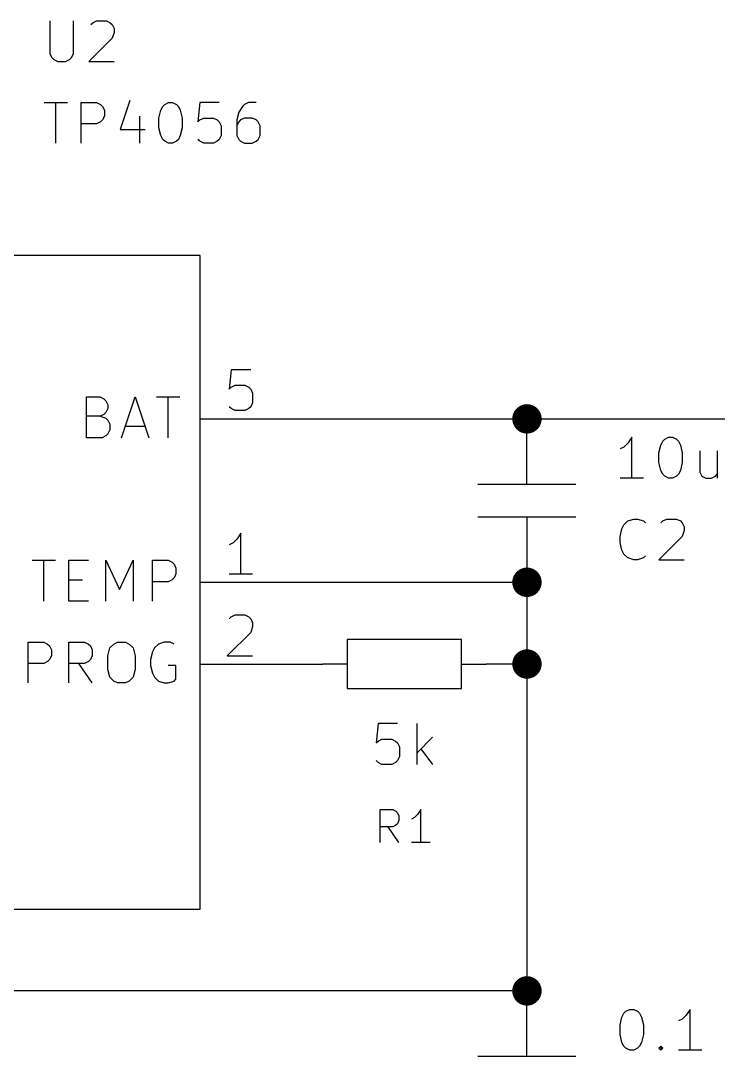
# Model space of a CAD drawing. Header units: inches. Extents: x 0.4 to 16.1, y -11.3 to -0.4.
# Drawn here: x 1.53 to 2.384, y -7.23 to -5.963 of the extents above; entities that cross this region are included whole.
import ezdxf

# ---------------------------------------------------------------- set-up
doc = ezdxf.new("R2010")
doc.units = ezdxf.units.IN
doc.header["$MEASUREMENT"] = 0
for name, color, linetype in [('GREENSIXTYFIVE', 129, 'CONTINUOUS'), ('LIGHTGREEN', 92, 'CONTINUOUS'), ('LIGHTRED', 12, 'CONTINUOUS'), ('RED', 14, 'CONTINUOUS'), ('WHITE', 250, 'CONTINUOUS')]:
    doc.layers.add(name, color=color, linetype=linetype)

msp = doc.modelspace()

# ---------------------------------------------------------------- linework, layer by layer
at = {"layer": 'GREENSIXTYFIVE', "linetype": 'CONTINUOUS'}
for p, q in [((1.5663, -5.9628), (1.5663, -6.0033)), ((1.5663, -5.9628), (1.5663, -6.0033)), ((1.5949, -6.0033), (1.5949, -5.9628)), ((1.5949, -6.0033), (1.5949, -5.9628)), ((1.6163, -5.9676), (1.6187, -5.9652)), ((1.6163, -5.9676), (1.6187, -5.9652)), ((1.6187, -5.9652), (1.6234, -5.9628)), ((1.6187, -5.9652), (1.6234, -5.9628)), ((1.6234, -5.9628), (1.6353, -5.9628)), ((1.6234, -5.9628), (1.6353, -5.9628)), ((1.6353, -5.9628), (1.6401, -5.9652)), ((1.6353, -5.9628), (1.6401, -5.9652)), ((1.6401, -5.9652), (1.6425, -5.9676)), ((1.6401, -5.9652), (1.6425, -5.9676)), ((1.6425, -5.9676), (1.6449, -5.9723)), ((1.6425, -5.9676), (1.6449, -5.9723)), ((1.6449, -5.9771), (1.6425, -5.9842)), ((1.6449, -5.9771), (1.6425, -5.9842)), ((1.6449, -5.9723), (1.6449, -5.9771)), ((1.6449, -5.9723), (1.6449, -5.9771)), ((1.6425, -5.9842), (1.6139, -6.0128)), ((1.6425, -5.9842), (1.6139, -6.0128)), ((1.5663, -6.0033), (1.5687, -6.008)), ((1.5663, -6.0033), (1.5687, -6.008)), ((1.5925, -6.008), (1.5949, -6.0033)), ((1.5925, -6.008), (1.5949, -6.0033)), ((1.5687, -6.008), (1.571, -6.0104)), ((1.5687, -6.008), (1.571, -6.0104)), ((1.571, -6.0104), (1.5758, -6.0128)), ((1.571, -6.0104), (1.5758, -6.0128)), ((1.5758, -6.0128), (1.5853, -6.0128)), ((1.5758, -6.0128), (1.5853, -6.0128)), ((1.5853, -6.0128), (1.5901, -6.0104)), ((1.5853, -6.0128), (1.5901, -6.0104)), ((1.5901, -6.0104), (1.5925, -6.008)), ((1.5901, -6.0104), (1.5925, -6.008)), ((1.6139, -6.0128), (1.6449, -6.0128)), ((1.6139, -6.0128), (1.6449, -6.0128)), ((1.5591, -6.0628), (1.5877, -6.0628)), ((1.5591, -6.0628), (1.5877, -6.0628)), ((1.5734, -6.1128), (1.5734, -6.0628)), ((1.5734, -6.1128), (1.5734, -6.0628)), ((1.6044, -6.1128), (1.6044, -6.0628)), ((1.6044, -6.0628), (1.6234, -6.0628)), ((1.6044, -6.1128), (1.6044, -6.0628)), ((1.6044, -6.0628), (1.6234, -6.0628)), ((1.6234, -6.0628), (1.6282, -6.0652)), ((1.6234, -6.0628), (1.6282, -6.0652)), ((1.6282, -6.0652), (1.6306, -6.0676)), ((1.6282, -6.0652), (1.6306, -6.0676)), ((1.6306, -6.0676), (1.6329, -6.0723)), ((1.6306, -6.0676), (1.6329, -6.0723)), ((1.6639, -6.0604), (1.652, -6.0961)), ((1.6639, -6.0604), (1.652, -6.0961)), ((1.702, -6.0723), (1.7044, -6.0676)), ((1.702, -6.0723), (1.7044, -6.0676)), ((1.7044, -6.0676), (1.7068, -6.0652)), ((1.7044, -6.0676), (1.7068, -6.0652)), ((1.7068, -6.0652), (1.7115, -6.0628)), ((1.7068, -6.0652), (1.7115, -6.0628)), ((1.7115, -6.0628), (1.7163, -6.0628)), ((1.7115, -6.0628), (1.7163, -6.0628)), ((1.7163, -6.0628), (1.721, -6.0652)), ((1.7163, -6.0628), (1.721, -6.0652)), ((1.721, -6.0652), (1.7234, -6.0676)), ((1.721, -6.0652), (1.7234, -6.0676)), ((1.7234, -6.0676), (1.7258, -6.0723)), ((1.7234, -6.0676), (1.7258, -6.0723)), ((1.7496, -6.0628), (1.7472, -6.0866)), ((1.7496, -6.0628), (1.7472, -6.0866)), ((1.7734, -6.0628), (1.7496, -6.0628)), ((1.7734, -6.0628), (1.7496, -6.0628)), ((1.802, -6.0676), (1.7972, -6.0747)), ((1.802, -6.0676), (1.7972, -6.0747)), ((1.8044, -6.0652), (1.802, -6.0676)), ((1.8044, -6.0652), (1.802, -6.0676)), ((1.8091, -6.0628), (1.8044, -6.0652)), ((1.8091, -6.0628), (1.8044, -6.0652)), ((1.8187, -6.0628), (1.8091, -6.0628)), ((1.8187, -6.0628), (1.8091, -6.0628)), ((1.6329, -6.0795), (1.6306, -6.0842)), ((1.6329, -6.0795), (1.6306, -6.0842)), ((1.6329, -6.0723), (1.6329, -6.0795)), ((1.6329, -6.0723), (1.6329, -6.0795)), ((1.6758, -6.0795), (1.6758, -6.1128)), ((1.6758, -6.0795), (1.6758, -6.1128)), ((1.6996, -6.0819), (1.702, -6.0723)), ((1.6996, -6.0819), (1.702, -6.0723)), ((1.6996, -6.0938), (1.6996, -6.0819)), ((1.6996, -6.0938), (1.6996, -6.0819)), ((1.7258, -6.0723), (1.7282, -6.0819)), ((1.7258, -6.0723), (1.7282, -6.0819)), ((1.7282, -6.0819), (1.7282, -6.0938)), ((1.7282, -6.0819), (1.7282, -6.0938)), ((1.7496, -6.0842), (1.7544, -6.0819)), ((1.7496, -6.0842), (1.7544, -6.0819)), ((1.7544, -6.0819), (1.7663, -6.0819)), ((1.7544, -6.0819), (1.7663, -6.0819)), ((1.7663, -6.0819), (1.771, -6.0842)), ((1.7663, -6.0819), (1.771, -6.0842)), ((1.7972, -6.0747), (1.7949, -6.0842)), ((1.7972, -6.0747), (1.7949, -6.0842)), ((1.8044, -6.0819), (1.7996, -6.0842)), ((1.8044, -6.0819), (1.7996, -6.0842)), ((1.8139, -6.0819), (1.8044, -6.0819)), ((1.8139, -6.0819), (1.8044, -6.0819)), ((1.8187, -6.0842), (1.8139, -6.0819)), ((1.8187, -6.0842), (1.8139, -6.0819)), ((1.6234, -6.089), (1.6044, -6.089)), ((1.6234, -6.089), (1.6044, -6.089)), ((1.6282, -6.0866), (1.6234, -6.089)), ((1.6282, -6.0866), (1.6234, -6.089)), ((1.6306, -6.0842), (1.6282, -6.0866)), ((1.6306, -6.0842), (1.6282, -6.0866)), ((1.702, -6.1033), (1.6996, -6.0938)), ((1.702, -6.1033), (1.6996, -6.0938)), ((1.7282, -6.0938), (1.7258, -6.1033)), ((1.7282, -6.0938), (1.7258, -6.1033)), ((1.7472, -6.0866), (1.7496, -6.0842)), ((1.7472, -6.0866), (1.7496, -6.0842)), ((1.771, -6.0842), (1.7734, -6.0866)), ((1.771, -6.0842), (1.7734, -6.0866)), ((1.7734, -6.0866), (1.7758, -6.0914)), ((1.7734, -6.0866), (1.7758, -6.0914)), ((1.7758, -6.0914), (1.7758, -6.1033)), ((1.7758, -6.0914), (1.7758, -6.1033)), ((1.7949, -6.0842), (1.7949, -6.1033)), ((1.7949, -6.0842), (1.7949, -6.1033)), ((1.7972, -6.0866), (1.7949, -6.0914)), ((1.7972, -6.0866), (1.7949, -6.0914)), ((1.7996, -6.0842), (1.7972, -6.0866)), ((1.7996, -6.0842), (1.7972, -6.0866)), ((1.821, -6.0866), (1.8187, -6.0842)), ((1.821, -6.0866), (1.8187, -6.0842)), ((1.8234, -6.0914), (1.821, -6.0866)), ((1.8234, -6.0914), (1.821, -6.0866)), ((1.8234, -6.1033), (1.8234, -6.0914)), ((1.8234, -6.1033), (1.8234, -6.0914)), ((1.652, -6.0961), (1.6829, -6.0961)), ((1.652, -6.0961), (1.6829, -6.0961)), ((1.7044, -6.108), (1.702, -6.1033)), ((1.7044, -6.108), (1.702, -6.1033)), ((1.7258, -6.1033), (1.7234, -6.108)), ((1.7258, -6.1033), (1.7234, -6.108)), ((1.7758, -6.1033), (1.7734, -6.108)), ((1.7758, -6.1033), (1.7734, -6.108)), ((1.7949, -6.1033), (1.7972, -6.108)), ((1.7949, -6.1033), (1.7972, -6.108)), ((1.821, -6.108), (1.8234, -6.1033)), ((1.821, -6.108), (1.8234, -6.1033)), ((1.7068, -6.1104), (1.7044, -6.108)), ((1.7068, -6.1104), (1.7044, -6.108)), ((1.7115, -6.1128), (1.7068, -6.1104)), ((1.7115, -6.1128), (1.7068, -6.1104)), ((1.7163, -6.1128), (1.7115, -6.1128)), ((1.7163, -6.1128), (1.7115, -6.1128)), ((1.721, -6.1104), (1.7163, -6.1128)), ((1.721, -6.1104), (1.7163, -6.1128)), ((1.7234, -6.108), (1.721, -6.1104)), ((1.7234, -6.108), (1.721, -6.1104)), ((1.7496, -6.1104), (1.7472, -6.108)), ((1.7496, -6.1104), (1.7472, -6.108)), ((1.7544, -6.1128), (1.7496, -6.1104)), ((1.7544, -6.1128), (1.7496, -6.1104)), ((1.7663, -6.1128), (1.7544, -6.1128)), ((1.7663, -6.1128), (1.7544, -6.1128)), ((1.771, -6.1104), (1.7663, -6.1128)), ((1.771, -6.1104), (1.7663, -6.1128)), ((1.7734, -6.108), (1.771, -6.1104)), ((1.7734, -6.108), (1.771, -6.1104)), ((1.7972, -6.108), (1.7996, -6.1104)), ((1.7972, -6.108), (1.7996, -6.1104)), ((1.7996, -6.1104), (1.8044, -6.1128)), ((1.7996, -6.1104), (1.8044, -6.1128)), ((1.8044, -6.1128), (1.8139, -6.1128)), ((1.8044, -6.1128), (1.8139, -6.1128)), ((1.8139, -6.1128), (1.8187, -6.1104)), ((1.8139, -6.1128), (1.8187, -6.1104)), ((1.8187, -6.1104), (1.821, -6.108)), ((1.8187, -6.1104), (1.821, -6.108)), ((1.6109, -6.4731), (1.6109, -6.4231)), ((1.6109, -6.4231), (1.6276, -6.4231)), ((1.6109, -6.4731), (1.6109, -6.4231)), ((1.6109, -6.4231), (1.6276, -6.4231)), ((1.6276, -6.4231), (1.6324, -6.4255)), ((1.6276, -6.4231), (1.6324, -6.4255)), ((1.6538, -6.4731), (1.6705, -6.4231)), ((1.6538, -6.4731), (1.6705, -6.4231)), ((1.6705, -6.4231), (1.6871, -6.4731)), ((1.6705, -6.4231), (1.6871, -6.4731)), ((1.6967, -6.4231), (1.7252, -6.4231)), ((1.6967, -6.4231), (1.7252, -6.4231)), ((1.711, -6.4731), (1.711, -6.4231)), ((1.711, -6.4731), (1.711, -6.4231)), ((1.6324, -6.4255), (1.6348, -6.4279)), ((1.6324, -6.4255), (1.6348, -6.4279)), ((1.6348, -6.4279), (1.6371, -6.4327)), ((1.6348, -6.4279), (1.6371, -6.4327)), ((1.6371, -6.4327), (1.6371, -6.4374)), ((1.6371, -6.4327), (1.6371, -6.4374)), ((1.6276, -6.4469), (1.6109, -6.4469)), ((1.6276, -6.4469), (1.6109, -6.4469)), ((1.6324, -6.4446), (1.6276, -6.4469)), ((1.6324, -6.4446), (1.6276, -6.4469)), ((1.6276, -6.4469), (1.6348, -6.4493)), ((1.6276, -6.4469), (1.6348, -6.4493)), ((1.6348, -6.4422), (1.6324, -6.4446)), ((1.6348, -6.4422), (1.6324, -6.4446)), ((1.6371, -6.4374), (1.6348, -6.4422)), ((1.6371, -6.4374), (1.6348, -6.4422)), ((1.6348, -6.4493), (1.6371, -6.4517)), ((1.6348, -6.4493), (1.6371, -6.4517)), ((1.6371, -6.4517), (1.6395, -6.4565)), ((1.6371, -6.4517), (1.6395, -6.4565)), ((1.6395, -6.4565), (1.6395, -6.4636)), ((1.6395, -6.4565), (1.6395, -6.4636)), ((1.6586, -6.4588), (1.6824, -6.4588)), ((1.6586, -6.4588), (1.6824, -6.4588)), ((1.63, -6.4731), (1.6109, -6.4731)), ((1.63, -6.4731), (1.6109, -6.4731)), ((1.6348, -6.4708), (1.63, -6.4731)), ((1.6348, -6.4708), (1.63, -6.4731)), ((1.6371, -6.4684), (1.6348, -6.4708)), ((1.6371, -6.4684), (1.6348, -6.4708)), ((1.6395, -6.4636), (1.6371, -6.4684)), ((1.6395, -6.4636), (1.6371, -6.4684)), ((2.2782, -6.4726), (2.2734, -6.4797)), ((2.2782, -6.5226), (2.2782, -6.4726)), ((2.3163, -6.4773), (2.3187, -6.4749)), ((2.3187, -6.4749), (2.3234, -6.4726)), ((2.3234, -6.4726), (2.3282, -6.4726)), ((2.3282, -6.4726), (2.3329, -6.4749)), ((2.3329, -6.4749), (2.3353, -6.4773)), ((2.2687, -6.4845), (2.2639, -6.4868)), ((2.2734, -6.4797), (2.2687, -6.4845)), ((2.3115, -6.4916), (2.3139, -6.4821)), ((2.3139, -6.4821), (2.3163, -6.4773)), ((2.3353, -6.4773), (2.3377, -6.4821)), ((2.3377, -6.4821), (2.3401, -6.4916)), ((2.3115, -6.5035), (2.3115, -6.4916)), ((2.3401, -6.4916), (2.3401, -6.5035)), ((2.3615, -6.4892), (2.3615, -6.5154)), ((2.3829, -6.4892), (2.3829, -6.5226)), ((2.3139, -6.513), (2.3115, -6.5035)), ((2.3163, -6.5178), (2.3139, -6.513)), ((2.3377, -6.513), (2.3353, -6.5178)), ((2.3401, -6.5035), (2.3377, -6.513)), ((2.2925, -6.5226), (2.2639, -6.5226)), ((2.3187, -6.5202), (2.3163, -6.5178)), ((2.3234, -6.5226), (2.3187, -6.5202)), ((2.3282, -6.5226), (2.3234, -6.5226)), ((2.3329, -6.5202), (2.3282, -6.5226)), ((2.3353, -6.5178), (2.3329, -6.5202)), ((2.3615, -6.5154), (2.3639, -6.5202)), ((2.3639, -6.5202), (2.3687, -6.5226)), ((2.3687, -6.5226), (2.3758, -6.5226)), ((2.3758, -6.5226), (2.3806, -6.5202)), ((2.3806, -6.5202), (2.3829, -6.5178)), ((2.2687, -6.5797), (2.2734, -6.5749)), ((2.2734, -6.5749), (2.2806, -6.5726)), ((2.2806, -6.5726), (2.2853, -6.5726)), ((2.2853, -6.5726), (2.2925, -6.5749)), ((2.2925, -6.5749), (2.2949, -6.5773)), ((2.3139, -6.5773), (2.3163, -6.5749)), ((2.3163, -6.5749), (2.321, -6.5726)), ((2.321, -6.5726), (2.3329, -6.5726)), ((2.3329, -6.5726), (2.3377, -6.5749)), ((2.3377, -6.5749), (2.3401, -6.5773)), ((2.2639, -6.594), (2.2663, -6.5845)), ((2.2663, -6.5845), (2.2687, -6.5797)), ((2.3401, -6.5773), (2.3425, -6.5821)), ((2.3425, -6.5868), (2.3401, -6.594)), ((2.3425, -6.5821), (2.3425, -6.5868)), ((2.2639, -6.6011), (2.2639, -6.594)), ((2.2663, -6.6106), (2.2639, -6.6011)), ((2.3401, -6.594), (2.3115, -6.6226)), ((2.2687, -6.6154), (2.2663, -6.6106)), ((1.5443, -6.6231), (1.5729, -6.6231)), ((1.5443, -6.6231), (1.5729, -6.6231)), ((1.5586, -6.6731), (1.5586, -6.6231)), ((1.5586, -6.6731), (1.5586, -6.6231)), ((1.5895, -6.6731), (1.5895, -6.6231)), ((1.5895, -6.6231), (1.6133, -6.6231)), ((1.5895, -6.6731), (1.5895, -6.6231)), ((1.5895, -6.6231), (1.6133, -6.6231)), ((1.6348, -6.6731), (1.6348, -6.6231)), ((1.6348, -6.6231), (1.6514, -6.6588)), ((1.6348, -6.6731), (1.6348, -6.6231)), ((1.6348, -6.6231), (1.6514, -6.6588)), ((1.6514, -6.6588), (1.6681, -6.6231)), ((1.6514, -6.6588), (1.6681, -6.6231)), ((1.6681, -6.6231), (1.6681, -6.6731)), ((1.6681, -6.6231), (1.6681, -6.6731)), ((1.6919, -6.6731), (1.6919, -6.6231)), ((1.6919, -6.6231), (1.7109, -6.6231)), ((1.6919, -6.6731), (1.6919, -6.6231)), ((1.6919, -6.6231), (1.7109, -6.6231)), ((1.7109, -6.6231), (1.7157, -6.6255)), ((1.7109, -6.6231), (1.7157, -6.6255)), ((1.7157, -6.6255), (1.7181, -6.6279)), ((1.7157, -6.6255), (1.7181, -6.6279)), ((2.2734, -6.6202), (2.2687, -6.6154)), ((2.2806, -6.6226), (2.2734, -6.6202)), ((2.2853, -6.6226), (2.2806, -6.6226)), ((2.2925, -6.6202), (2.2853, -6.6226)), ((2.2949, -6.6178), (2.2925, -6.6202)), ((2.3115, -6.6226), (2.3425, -6.6226)), ((1.7181, -6.6279), (1.7205, -6.6327)), ((1.7181, -6.6279), (1.7205, -6.6327)), ((1.7205, -6.6398), (1.7181, -6.6446)), ((1.7205, -6.6398), (1.7181, -6.6446)), ((1.7205, -6.6327), (1.7205, -6.6398)), ((1.7205, -6.6327), (1.7205, -6.6398)), ((1.5895, -6.6469), (1.6062, -6.6469)), ((1.5895, -6.6469), (1.6062, -6.6469)), ((1.7109, -6.6493), (1.6919, -6.6493)), ((1.7109, -6.6493), (1.6919, -6.6493)), ((1.7157, -6.6469), (1.7109, -6.6493)), ((1.7157, -6.6469), (1.7109, -6.6493)), ((1.7181, -6.6446), (1.7157, -6.6469)), ((1.7181, -6.6446), (1.7157, -6.6469)), ((1.6133, -6.6731), (1.5895, -6.6731)), ((1.6133, -6.6731), (1.5895, -6.6731)), ((1.5395, -6.7731), (1.5395, -6.7231)), ((1.5395, -6.7231), (1.5586, -6.7231)), ((1.5395, -6.7731), (1.5395, -6.7231)), ((1.5395, -6.7231), (1.5586, -6.7231)), ((1.5586, -6.7231), (1.5633, -6.7255)), ((1.5586, -6.7231), (1.5633, -6.7255)), ((1.5633, -6.7255), (1.5657, -6.7279)), ((1.5633, -6.7255), (1.5657, -6.7279)), ((1.5657, -6.7279), (1.5681, -6.7327)), ((1.5657, -6.7279), (1.5681, -6.7327)), ((1.5895, -6.7731), (1.5895, -6.7231)), ((1.5895, -6.7231), (1.6086, -6.7231)), ((1.5895, -6.7731), (1.5895, -6.7231)), ((1.5895, -6.7231), (1.6086, -6.7231)), ((1.6086, -6.7231), (1.6133, -6.7255)), ((1.6086, -6.7231), (1.6133, -6.7255)), ((1.6133, -6.7255), (1.6157, -6.7279)), ((1.6133, -6.7255), (1.6157, -6.7279)), ((1.6157, -6.7279), (1.6181, -6.7327)), ((1.6157, -6.7279), (1.6181, -6.7327)), ((1.6395, -6.7303), (1.6443, -6.7255)), ((1.6395, -6.7303), (1.6443, -6.7255)), ((1.6443, -6.7255), (1.649, -6.7231)), ((1.6443, -6.7255), (1.649, -6.7231)), ((1.649, -6.7231), (1.6586, -6.7231)), ((1.649, -6.7231), (1.6586, -6.7231)), ((1.6586, -6.7231), (1.6633, -6.7255)), ((1.6586, -6.7231), (1.6633, -6.7255)), ((1.6633, -6.7255), (1.6681, -6.7303)), ((1.6633, -6.7255), (1.6681, -6.7303)), ((1.699, -6.7255), (1.6943, -6.7303)), ((1.699, -6.7255), (1.6943, -6.7303)), ((1.7062, -6.7231), (1.699, -6.7255)), ((1.7062, -6.7231), (1.699, -6.7255)), ((1.7133, -6.7231), (1.7062, -6.7231)), ((1.7133, -6.7231), (1.7062, -6.7231)), ((1.7181, -6.7255), (1.7133, -6.7231)), ((1.7181, -6.7255), (1.7133, -6.7231)), ((1.5681, -6.7398), (1.5657, -6.7446)), ((1.5681, -6.7398), (1.5657, -6.7446)), ((1.5681, -6.7327), (1.5681, -6.7398)), ((1.5681, -6.7327), (1.5681, -6.7398)), ((1.6181, -6.7398), (1.6157, -6.7446)), ((1.6181, -6.7398), (1.6157, -6.7446)), ((1.6181, -6.7327), (1.6181, -6.7398)), ((1.6181, -6.7327), (1.6181, -6.7398)), ((1.6371, -6.7398), (1.6395, -6.7303)), ((1.6371, -6.7398), (1.6395, -6.7303)), ((1.6371, -6.7565), (1.6371, -6.7398)), ((1.6371, -6.7565), (1.6371, -6.7398)), ((1.6681, -6.7303), (1.6705, -6.7398)), ((1.6681, -6.7303), (1.6705, -6.7398)), ((1.6705, -6.7398), (1.6705, -6.7565)), ((1.6705, -6.7398), (1.6705, -6.7565)), ((1.6919, -6.735), (1.6895, -6.7446)), ((1.6919, -6.735), (1.6895, -6.7446)), ((1.6943, -6.7303), (1.6919, -6.735)), ((1.6943, -6.7303), (1.6919, -6.735)), ((1.5586, -6.7493), (1.5395, -6.7493)), ((1.5586, -6.7493), (1.5395, -6.7493)), ((1.5633, -6.7469), (1.5586, -6.7493)), ((1.5633, -6.7469), (1.5586, -6.7493)), ((1.5657, -6.7446), (1.5633, -6.7469)), ((1.5657, -6.7446), (1.5633, -6.7469)), ((1.6086, -6.7493), (1.5895, -6.7493)), ((1.6086, -6.7493), (1.5895, -6.7493)), ((1.6181, -6.7731), (1.6014, -6.7493)), ((1.6181, -6.7731), (1.6014, -6.7493)), ((1.6133, -6.7469), (1.6086, -6.7493)), ((1.6133, -6.7469), (1.6086, -6.7493)), ((1.6157, -6.7446), (1.6133, -6.7469)), ((1.6157, -6.7446), (1.6133, -6.7469)), ((1.6895, -6.7446), (1.6895, -6.7517)), ((1.6895, -6.7446), (1.6895, -6.7517)), ((1.6895, -6.7517), (1.6919, -6.7612)), ((1.6895, -6.7517), (1.6919, -6.7612)), ((1.7205, -6.7517), (1.7109, -6.7517)), ((1.7205, -6.7517), (1.7109, -6.7517)), ((1.7205, -6.7684), (1.7205, -6.7517)), ((1.7205, -6.7684), (1.7205, -6.7517)), ((1.6395, -6.766), (1.6371, -6.7565)), ((1.6395, -6.766), (1.6371, -6.7565)), ((1.6443, -6.7708), (1.6395, -6.766)), ((1.6443, -6.7708), (1.6395, -6.766)), ((1.6681, -6.766), (1.6633, -6.7708)), ((1.6681, -6.766), (1.6633, -6.7708)), ((1.6705, -6.7565), (1.6681, -6.766)), ((1.6705, -6.7565), (1.6681, -6.766)), ((1.6919, -6.7612), (1.6943, -6.766)), ((1.6919, -6.7612), (1.6943, -6.766)), ((1.6943, -6.766), (1.699, -6.7708)), ((1.6943, -6.766), (1.699, -6.7708)), ((1.649, -6.7731), (1.6443, -6.7708)), ((1.649, -6.7731), (1.6443, -6.7708)), ((1.6586, -6.7731), (1.649, -6.7731)), ((1.6586, -6.7731), (1.649, -6.7731)), ((1.6633, -6.7708), (1.6586, -6.7731)), ((1.6633, -6.7708), (1.6586, -6.7731)), ((1.699, -6.7708), (1.7062, -6.7731)), ((1.699, -6.7708), (1.7062, -6.7731)), ((1.7062, -6.7731), (1.7109, -6.7731)), ((1.7062, -6.7731), (1.7109, -6.7731)), ((1.7109, -6.7731), (1.7181, -6.7708)), ((1.7109, -6.7731), (1.7181, -6.7708)), ((1.7181, -6.7708), (1.7205, -6.7684)), ((1.7181, -6.7708), (1.7205, -6.7684)), ((1.9679, -6.8228), (1.9655, -6.8466)), ((1.9917, -6.8228), (1.9679, -6.8228)), ((2.0155, -6.8728), (2.0155, -6.8228)), ((1.9679, -6.8442), (1.9726, -6.8418)), ((1.9726, -6.8418), (1.9845, -6.8418)), ((1.9845, -6.8418), (1.9893, -6.8442)), ((2.0345, -6.8395), (2.0155, -6.8585)), ((1.9655, -6.8466), (1.9679, -6.8442)), ((1.9893, -6.8442), (1.9917, -6.8466)), ((1.9917, -6.8466), (1.994, -6.8514)), ((1.994, -6.8514), (1.994, -6.8633)), ((2.0202, -6.8538), (2.0345, -6.8728)), ((1.9679, -6.8704), (1.9655, -6.868)), ((1.9917, -6.868), (1.9893, -6.8704)), ((1.994, -6.8633), (1.9917, -6.868)), ((1.9726, -6.8728), (1.9679, -6.8704)), ((1.9845, -6.8728), (1.9726, -6.8728)), ((1.9893, -6.8704), (1.9845, -6.8728)), ((1.9705, -6.9682), (1.9705, -6.9282)), ((1.9705, -6.9282), (1.9857, -6.9282)), ((1.9857, -6.9282), (1.9895, -6.9301)), ((1.9895, -6.9301), (1.9914, -6.932)), ((2.02, -6.9282), (2.0162, -6.934)), ((2.02, -6.9682), (2.02, -6.9282)), ((1.9914, -6.932), (1.9933, -6.9359)), ((1.9933, -6.9416), (1.9914, -6.9454)), ((1.9933, -6.9359), (1.9933, -6.9416)), ((2.0124, -6.9378), (2.0086, -6.9397)), ((2.0162, -6.934), (2.0124, -6.9378)), ((1.9857, -6.9492), (1.9705, -6.9492)), ((1.9933, -6.9682), (1.98, -6.9492)), ((1.9895, -6.9473), (1.9857, -6.9492)), ((1.9914, -6.9454), (1.9895, -6.9473)), ((2.0314, -6.9682), (2.0086, -6.9682)), ((2.2639, -7.1916), (2.2663, -7.1821)), ((2.2639, -7.1916), (2.2663, -7.1821)), ((2.2663, -7.1821), (2.2687, -7.1773)), ((2.2663, -7.1821), (2.2687, -7.1773)), ((2.2687, -7.1773), (2.271, -7.1749)), ((2.2687, -7.1773), (2.271, -7.1749)), ((2.271, -7.1749), (2.2758, -7.1726)), ((2.271, -7.1749), (2.2758, -7.1726)), ((2.2758, -7.1726), (2.2806, -7.1726)), ((2.2758, -7.1726), (2.2806, -7.1726)), ((2.2806, -7.1726), (2.2853, -7.1749)), ((2.2806, -7.1726), (2.2853, -7.1749)), ((2.2853, -7.1749), (2.2877, -7.1773)), ((2.2853, -7.1749), (2.2877, -7.1773)), ((2.2877, -7.1773), (2.2901, -7.1821)), ((2.2877, -7.1773), (2.2901, -7.1821)), ((2.2901, -7.1821), (2.2925, -7.1916)), ((2.2901, -7.1821), (2.2925, -7.1916)), ((2.3401, -7.1845), (2.3353, -7.1868)), ((2.3401, -7.1845), (2.3353, -7.1868)), ((2.3449, -7.1797), (2.3401, -7.1845)), ((2.3449, -7.1797), (2.3401, -7.1845)), ((2.3496, -7.1726), (2.3449, -7.1797)), ((2.3496, -7.1726), (2.3449, -7.1797)), ((2.3496, -7.2226), (2.3496, -7.1726)), ((2.3496, -7.2226), (2.3496, -7.1726)), ((2.2639, -7.2035), (2.2639, -7.1916)), ((2.2639, -7.2035), (2.2639, -7.1916)), ((2.2925, -7.1916), (2.2925, -7.2035)), ((2.2925, -7.1916), (2.2925, -7.2035)), ((2.2663, -7.213), (2.2639, -7.2035)), ((2.2663, -7.213), (2.2639, -7.2035)), ((2.2925, -7.2035), (2.2901, -7.213)), ((2.2925, -7.2035), (2.2901, -7.213)), ((2.2687, -7.2178), (2.2663, -7.213)), ((2.2687, -7.2178), (2.2663, -7.213)), ((2.271, -7.2202), (2.2687, -7.2178)), ((2.271, -7.2202), (2.2687, -7.2178)), ((2.2758, -7.2226), (2.271, -7.2202)), ((2.2758, -7.2226), (2.271, -7.2202)), ((2.2806, -7.2226), (2.2758, -7.2226)), ((2.2806, -7.2226), (2.2758, -7.2226)), ((2.2853, -7.2202), (2.2806, -7.2226)), ((2.2853, -7.2202), (2.2806, -7.2226)), ((2.2877, -7.2178), (2.2853, -7.2202)), ((2.2877, -7.2178), (2.2853, -7.2202)), ((2.2901, -7.213), (2.2877, -7.2178)), ((2.2901, -7.213), (2.2877, -7.2178)), ((2.3115, -7.2202), (2.3139, -7.2178)), ((2.3115, -7.2202), (2.3139, -7.2178)), ((2.3139, -7.2226), (2.3115, -7.2202)), ((2.3139, -7.2226), (2.3115, -7.2202)), ((2.3139, -7.2178), (2.3163, -7.2202)), ((2.3139, -7.2178), (2.3139, -7.2226)), ((2.3139, -7.2178), (2.3163, -7.2202)), ((2.3139, -7.2178), (2.3139, -7.2226)), ((2.3163, -7.2202), (2.3139, -7.2226)), ((2.3163, -7.2202), (2.3139, -7.2226)), ((2.3639, -7.2226), (2.3353, -7.2226)), ((2.3639, -7.2226), (2.3353, -7.2226))]:
    msp.add_line(p, q, dxfattribs=at)
at = {"layer": 'LIGHTGREEN', "linetype": 'CONTINUOUS'}
for p, q in [((1.85, -6.45), (2.15, -6.45)), ((2.15, -6.45), (3.05, -6.45)), ((1.85, -6.65), (2.15, -6.65)), ((2.15, -6.65), (2.15, -6.75)), ((1.85, -6.75), (1.9, -6.75)), ((2.15, -6.75), (2.1, -6.75)), ((2.15, -6.75), (2.15, -7.15)), ((2.15, -7.15), (1.45, -7.15))]:
    msp.add_line(p, q, dxfattribs=at)
at = {"layer": 'LIGHTGREEN', "const_width": 0.018}
for points in [[(2.141, -6.45, 1), (2.159, -6.45, 1)], [(2.141, -6.65, 1), (2.159, -6.65, 1)], [(2.141, -6.75, 1), (2.159, -6.75, 1)], [(2.141, -7.15, 1), (2.159, -7.15, 1)]]:
    msp.add_lwpolyline(points, format="xyb", close=True, dxfattribs=at)
at = {"layer": 'LIGHTRED', "linetype": 'CONTINUOUS'}
for p, q in [((1.7881, -6.3899), (1.7857, -6.4137)), ((1.7881, -6.3899), (1.7857, -6.4137)), ((1.8119, -6.3899), (1.7881, -6.3899)), ((1.8119, -6.3899), (1.7881, -6.3899)), ((1.7857, -6.4137), (1.7881, -6.4113)), ((1.7857, -6.4137), (1.7881, -6.4113)), ((1.7881, -6.4113), (1.7929, -6.4089)), ((1.7881, -6.4113), (1.7929, -6.4089)), ((1.7929, -6.4089), (1.8048, -6.4089)), ((1.7929, -6.4089), (1.8048, -6.4089)), ((1.8048, -6.4089), (1.8095, -6.4113)), ((1.8048, -6.4089), (1.8095, -6.4113)), ((1.8095, -6.4113), (1.8119, -6.4137)), ((1.8095, -6.4113), (1.8119, -6.4137)), ((1.8119, -6.4137), (1.8143, -6.4184)), ((1.8119, -6.4137), (1.8143, -6.4184)), ((1.8143, -6.4184), (1.8143, -6.4304)), ((1.8143, -6.4184), (1.8143, -6.4304)), ((1.7881, -6.4375), (1.7857, -6.4351)), ((1.7881, -6.4375), (1.7857, -6.4351)), ((1.8119, -6.4351), (1.8095, -6.4375)), ((1.8119, -6.4351), (1.8095, -6.4375)), ((1.8143, -6.4304), (1.8119, -6.4351)), ((1.8143, -6.4304), (1.8119, -6.4351)), ((1.7929, -6.4399), (1.7881, -6.4375)), ((1.7929, -6.4399), (1.7881, -6.4375)), ((1.8048, -6.4399), (1.7929, -6.4399)), ((1.8048, -6.4399), (1.7929, -6.4399)), ((1.8095, -6.4375), (1.8048, -6.4399)), ((1.8095, -6.4375), (1.8048, -6.4399)), ((1.7905, -6.6018), (1.7857, -6.6042)), ((1.7905, -6.6018), (1.7857, -6.6042)), ((1.7952, -6.597), (1.7905, -6.6018)), ((1.7952, -6.597), (1.7905, -6.6018)), ((1.8, -6.5899), (1.7952, -6.597)), ((1.8, -6.5899), (1.7952, -6.597)), ((1.8, -6.6399), (1.8, -6.5899)), ((1.8, -6.6399), (1.8, -6.5899)), ((1.8143, -6.6399), (1.7857, -6.6399)), ((1.8143, -6.6399), (1.7857, -6.6399)), ((1.7881, -6.6923), (1.7929, -6.6899)), ((1.7881, -6.6923), (1.7929, -6.6899)), ((1.7929, -6.6899), (1.8048, -6.6899)), ((1.7929, -6.6899), (1.8048, -6.6899)), ((1.8048, -6.6899), (1.8095, -6.6923)), ((1.8048, -6.6899), (1.8095, -6.6923)), ((1.7857, -6.6946), (1.7881, -6.6923)), ((1.7857, -6.6946), (1.7881, -6.6923)), ((1.8095, -6.6923), (1.8119, -6.6946)), ((1.8095, -6.6923), (1.8119, -6.6946)), ((1.8119, -6.6946), (1.8143, -6.6994)), ((1.8119, -6.6946), (1.8143, -6.6994)), ((1.8143, -6.6994), (1.8143, -6.7042)), ((1.8143, -6.6994), (1.8143, -6.7042)), ((1.8119, -6.7113), (1.7833, -6.7399)), ((1.8119, -6.7113), (1.7833, -6.7399)), ((1.8143, -6.7042), (1.8119, -6.7113)), ((1.8143, -6.7042), (1.8119, -6.7113)), ((1.7833, -6.7399), (1.8143, -6.7399)), ((1.7833, -6.7399), (1.8143, -6.7399))]:
    msp.add_line(p, q, dxfattribs=at)
at = {"layer": 'RED', "linetype": 'CONTINUOUS'}
for p, q in [((1.75, -6.25), (1.15, -6.25)), ((1.75, -7.05), (1.75, -6.25)), ((1.75, -6.45), (1.85, -6.45)), ((1.75, -6.45), (1.85, -6.45)), ((2.15, -6.53), (2.15, -6.45)), ((2.09, -6.53), (2.21, -6.53)), ((2.09, -6.57), (2.21, -6.57)), ((2.15, -6.57), (2.15, -6.65)), ((1.75, -6.65), (1.85, -6.65)), ((1.75, -6.65), (1.85, -6.65)), ((2.07, -6.72), (1.93, -6.72)), ((1.93, -6.72), (1.93, -6.78)), ((2.07, -6.78), (2.07, -6.72)), ((1.75, -6.75), (1.85, -6.75)), ((1.75, -6.75), (1.85, -6.75)), ((1.93, -6.75), (1.9, -6.75)), ((2.07, -6.75), (2.1, -6.75)), ((1.93, -6.78), (2.07, -6.78)), ((1.15, -7.05), (1.75, -7.05)), ((2.15, -7.23), (2.15, -7.15)), ((2.15, -7.23), (2.15, -7.15)), ((2.09, -7.23), (2.21, -7.23))]:
    msp.add_line(p, q, dxfattribs=at)
at = {"layer": 'WHITE', "linetype": 'CONTINUOUS'}
for p, q in [((1.75, -6.25), (1.15, -6.25)), ((1.75, -7.05), (1.75, -6.25)), ((1.15, -7.05), (1.75, -7.05))]:
    msp.add_line(p, q, dxfattribs=at)

doc.saveas('drawing.dxf')
